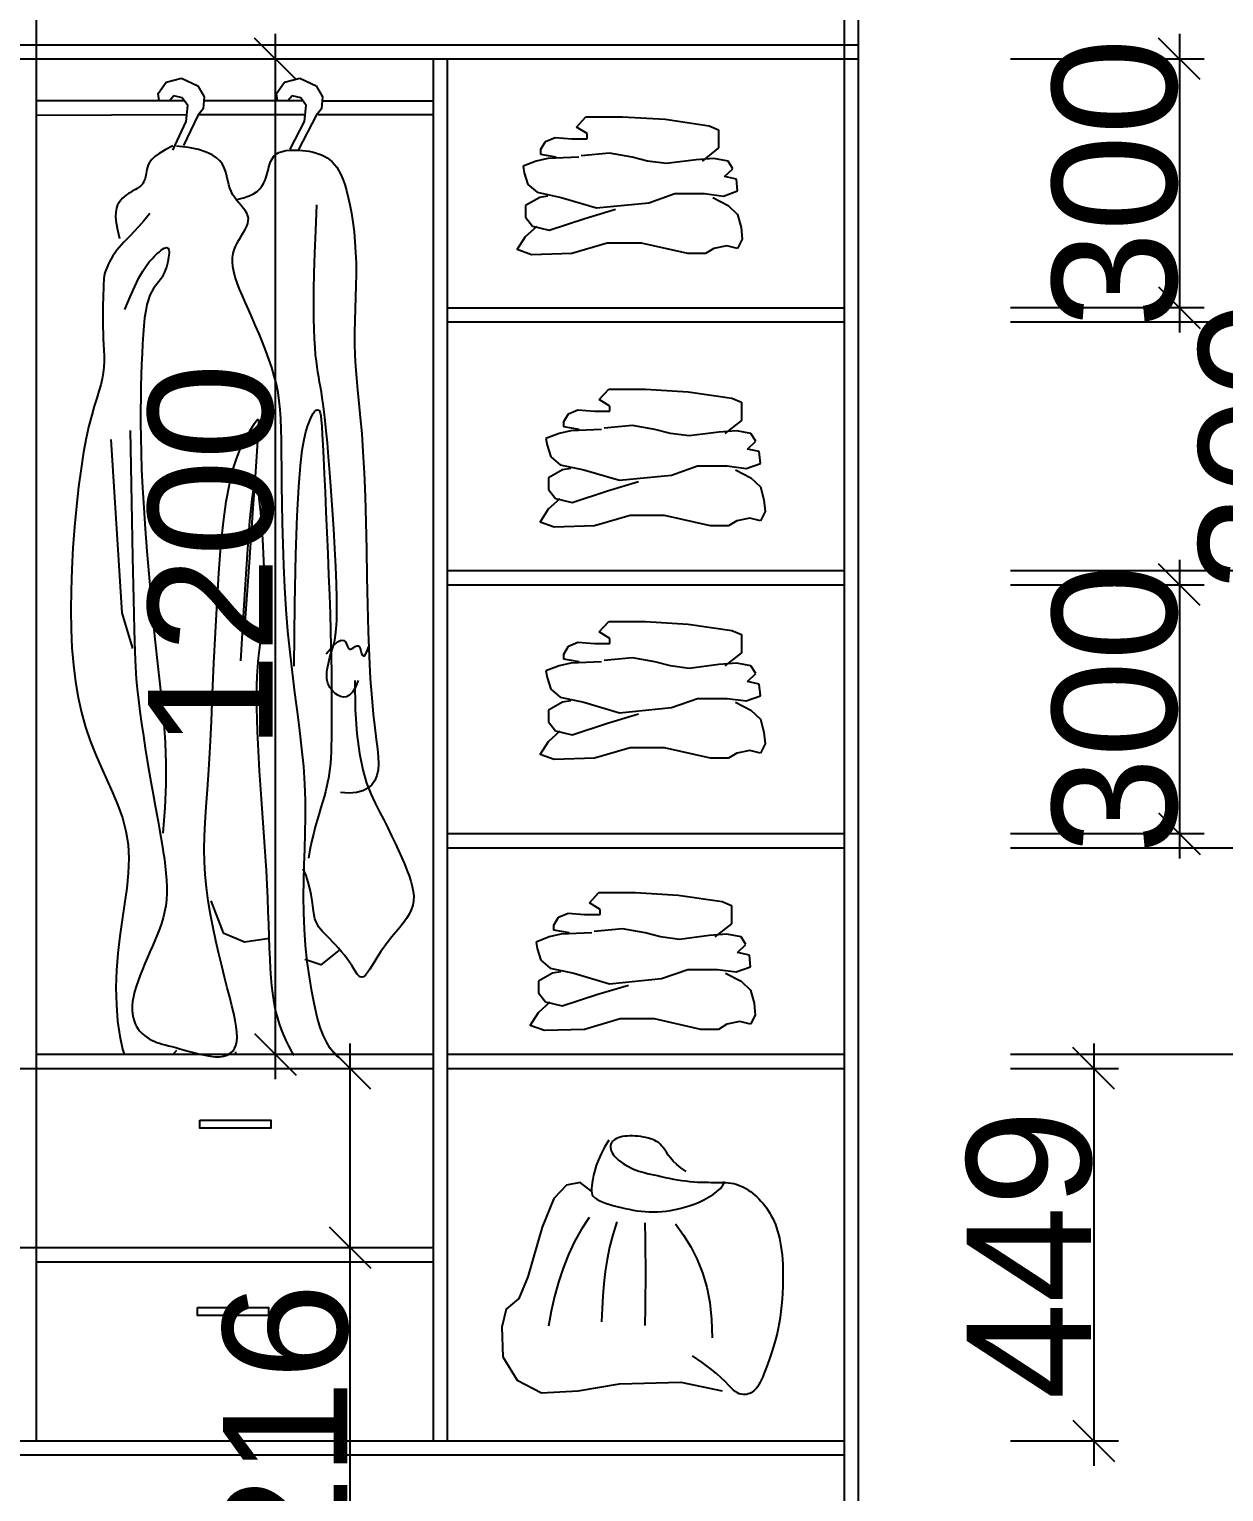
# Model space of a CAD drawing. Header units: millimetres. Extents: x -1666 to 220555, y -7114 to 28673.
# Drawn here: x 50393 to 51833, y -3177 to -1415 of the extents above; entities that cross this region are included whole.
import ezdxf

# ---------------------------------------------------------------- set-up
doc = ezdxf.new("R2010")
doc.units = ezdxf.units.MM
doc.header["$LTSCALE"] = 80
doc.styles.get("Standard").update_dxf_attribs({"font": 'arial.ttf'})
doc.dimstyles.new('ISO-25', dxfattribs={"dimtxt": 150, "dimasz": 50, "dimexe": 30, "dimexo": 200, "dimtad": 1, "dimtxsty": 'Standard', "dimblk": 'OBLIQUE', "dimcen": 2.5, "dimdle": 30, "dimclrd": 3, "dimclre": 3, "dimclrt": 3, "dimadec": 0, "dimazin": 0, "dimtfac": 1, "dimtmove": 0, "dimatfit": 3, "dimfxl": 1, "dimtfillclr": 3, "dimarcsym": 0})

# ---------------------------------------------------------------- blocks, each defined once
blk = doc.blocks.new('_Oblique')
at = {"color": 0, "linetype": 'ByBlock', "lineweight": -2}
blk.add_line((-0.5, -0.5), (0.5, 0.5), dxfattribs=at)
blk = doc.blocks.new('*D259')
at = {"color": 3, "lineweight": -2, "transparency": 16777216}
for p, q in [((50779.3, -2637.1), (50779.3, -2883.1)), ((50105.3, -2667.1), (50809.3, -2667.1)), ((50105.3, -2883.1), (50809.3, -2883.1)), ((50779.3, -2883.1), (50779.3, -3268.3))]:
    blk.add_line(p, q, dxfattribs=at)
at = {"layer": 'Defpoints', "color": 0, "transparency": 16777216}
for p in [(49905.3, -2667.1), (49905.3, -2883.1), (50779.3, -2883.1)]:
    blk.add_point(p, dxfattribs=at)
at = {"color": 3, "lineweight": -2, "transparency": 16777216, "xscale": 50, "yscale": 50, "zscale": 50}
for p, rotation in [((50779.3, -2667.1), 90), ((50779.3, -2883.1), 270)]:
    blk.add_blockref('_Oblique', p, dxfattribs=dict(at, rotation=rotation))
at = {"color": 3, "transparency": 16777216, "insert": (50702.1, -3100.7), "char_height": 150, "attachment_point": 5, "rotation": 90}
blk.add_mtext('216', dxfattribs=at)
blk = doc.blocks.new('*D262')
at = {"color": 3, "lineweight": -2, "transparency": 16777216}
for p, q in [((51779.3, -1420.1), (51779.3, -1780.1)), ((51575.6, -1450.1), (51809.3, -1450.1)), ((51575.6, -1750.1), (51809.3, -1750.1))]:
    blk.add_line(p, q, dxfattribs=at)
at = {"layer": 'Defpoints', "color": 0, "transparency": 16777216}
for p in [(51375.6, -1450.1), (51375.6, -1750.1), (51779.3, -1750.1)]:
    blk.add_point(p, dxfattribs=at)
at = {"color": 3, "lineweight": -2, "transparency": 16777216, "xscale": 50, "yscale": 50, "zscale": 50}
for p, rotation in [((51779.3, -1450.1), 90), ((51779.3, -1750.1), 270)]:
    blk.add_blockref('_Oblique', p, dxfattribs=dict(at, rotation=rotation))
at = {"color": 3, "transparency": 16777216, "insert": (51702, -1600.1), "char_height": 150, "attachment_point": 5, "rotation": 90}
blk.add_mtext('300', dxfattribs=at)
blk = doc.blocks.new('*D263')
at = {"color": 3, "lineweight": -2, "transparency": 16777216}
for p, q in [((51955.9, -1737.1), (51955.9, -2097.1)), ((51575.6, -1767.1), (51985.9, -1767.1)), ((51575.6, -2067.1), (51985.9, -2067.1))]:
    blk.add_line(p, q, dxfattribs=at)
at = {"layer": 'Defpoints', "color": 0, "transparency": 16777216}
for p in [(51375.6, -1767.1), (51375.6, -2067.1), (51955.9, -2067.1)]:
    blk.add_point(p, dxfattribs=at)
at = {"color": 3, "lineweight": -2, "transparency": 16777216, "xscale": 50, "yscale": 50, "zscale": 50}
for p, rotation in [((51955.9, -1767.1), 90), ((51955.9, -2067.1), 270)]:
    blk.add_blockref('_Oblique', p, dxfattribs=dict(at, rotation=rotation))
at = {"color": 3, "transparency": 16777216, "insert": (51878.6, -1917.1), "char_height": 150, "attachment_point": 5, "rotation": 90}
blk.add_mtext('300', dxfattribs=at)
blk = doc.blocks.new('*D264')
at = {"color": 3, "lineweight": -2, "transparency": 16777216}
for p, q in [((51779.3, -2054.1), (51779.3, -2414.1)), ((51575.6, -2084.1), (51809.3, -2084.1)), ((51575.6, -2384.1), (51809.3, -2384.1))]:
    blk.add_line(p, q, dxfattribs=at)
at = {"layer": 'Defpoints', "color": 0, "transparency": 16777216}
for p in [(51375.6, -2084.1), (51375.6, -2384.1), (51779.3, -2384.1)]:
    blk.add_point(p, dxfattribs=at)
at = {"color": 3, "lineweight": -2, "transparency": 16777216, "xscale": 50, "yscale": 50, "zscale": 50}
for p, rotation in [((51779.3, -2084.1), 90), ((51779.3, -2384.1), 270)]:
    blk.add_blockref('_Oblique', p, dxfattribs=dict(at, rotation=rotation))
at = {"color": 3, "transparency": 16777216, "insert": (51702, -2234.1), "char_height": 150, "attachment_point": 5, "rotation": 90}
blk.add_mtext('300', dxfattribs=at)
blk = doc.blocks.new('*D265')
at = {"color": 3, "lineweight": -2, "transparency": 16777216}
for p, q in [((52040.7, -2371.1), (52040.7, -2680.1)), ((51575.6, -2401.1), (52070.7, -2401.1)), ((51575.6, -2650.1), (52070.7, -2650.1))]:
    blk.add_line(p, q, dxfattribs=at)
at = {"layer": 'Defpoints', "color": 0, "transparency": 16777216}
for p in [(51375.6, -2401.1), (51375.6, -2650.1), (52040.7, -2650.1)]:
    blk.add_point(p, dxfattribs=at)
at = {"color": 3, "lineweight": -2, "transparency": 16777216, "xscale": 50, "yscale": 50, "zscale": 50}
for p, rotation in [((52040.7, -2401.1), 90), ((52040.7, -2650.1), 270)]:
    blk.add_blockref('_Oblique', p, dxfattribs=dict(at, rotation=rotation))
at = {"color": 3, "transparency": 16777216, "insert": (51963.5, -2525.6), "char_height": 150, "attachment_point": 5, "rotation": 90}
blk.add_mtext('249', dxfattribs=at)
blk = doc.blocks.new('*D266')
at = {"color": 3, "lineweight": -2, "transparency": 16777216}
for p, q in [((51676, -2637.1), (51676, -3146.1)), ((51575.6, -2667.1), (51706, -2667.1)), ((51575.6, -3116.1), (51706, -3116.1))]:
    blk.add_line(p, q, dxfattribs=at)
at = {"layer": 'Defpoints', "color": 0, "transparency": 16777216}
for p in [(51375.6, -2667.1), (51375.6, -3116.1), (51676, -3116.1)]:
    blk.add_point(p, dxfattribs=at)
at = {"color": 3, "lineweight": -2, "transparency": 16777216, "xscale": 50, "yscale": 50, "zscale": 50}
for p, rotation in [((51676, -2667.1), 90), ((51676, -3116.1), 270)]:
    blk.add_blockref('_Oblique', p, dxfattribs=dict(at, rotation=rotation))
at = {"color": 3, "transparency": 16777216, "insert": (51598.8, -2891.6), "char_height": 150, "attachment_point": 5, "rotation": 90}
blk.add_mtext('449', dxfattribs=at)
blk = doc.blocks.new('*D270')
at = {"color": 3, "lineweight": -2, "transparency": 16777216}
for p, q in [((49409.6, -3316.1), (49409.6, -3968.5)), ((49888.3, -3316.1), (49888.3, -3968.5)), ((49379.6, -3938.5), (49888.3, -3938.5)), ((49888.3, -3938.5), (50569.5, -3938.5))]:
    blk.add_line(p, q, dxfattribs=at)
at = {"layer": 'Defpoints', "color": 0, "transparency": 16777216}
for p in [(49409.6, -3116.1), (49888.3, -3116.1), (49888.3, -3938.5)]:
    blk.add_point(p, dxfattribs=at)
at = {"color": 3, "lineweight": -2, "transparency": 16777216, "xscale": 50, "yscale": 50, "zscale": 50, "rotation": 180}
blk.add_blockref('_Oblique', (49409.6, -3938.5), dxfattribs=at)
at = {"color": 3, "lineweight": -2, "transparency": 16777216, "xscale": 50, "yscale": 50, "zscale": 50}
blk.add_blockref('_Oblique', (49888.3, -3938.5), dxfattribs=at)
at = {"color": 3, "transparency": 16777216, "insert": (50253.9, -3847.7), "char_height": 150, "attachment_point": 5}
blk.add_mtext('478,75', dxfattribs=at)
blk = doc.blocks.new('*D271')
at = {"color": 3, "lineweight": -2, "transparency": 16777216}
for p, q in [((49905.3, -3316.1), (49905.3, -3674.2)), ((50384.1, -3316.1), (50384.1, -3674.2)), ((49875.3, -3644.2), (50384.1, -3644.2)), ((50384.1, -3644.2), (51065.2, -3644.2))]:
    blk.add_line(p, q, dxfattribs=at)
at = {"layer": 'Defpoints', "color": 0, "transparency": 16777216}
for p in [(49905.3, -3116.1), (50384.1, -3116.1), (50384.1, -3644.2)]:
    blk.add_point(p, dxfattribs=at)
at = {"color": 3, "lineweight": -2, "transparency": 16777216, "xscale": 50, "yscale": 50, "zscale": 50, "rotation": 180}
blk.add_blockref('_Oblique', (49905.3, -3644.2), dxfattribs=at)
at = {"color": 3, "lineweight": -2, "transparency": 16777216, "xscale": 50, "yscale": 50, "zscale": 50}
blk.add_blockref('_Oblique', (50384.1, -3644.2), dxfattribs=at)
at = {"color": 3, "transparency": 16777216, "insert": (50749.6, -3553.5), "char_height": 150, "attachment_point": 5}
blk.add_mtext('478,75', dxfattribs=at)
blk = doc.blocks.new('*D275')
at = {"color": 3, "lineweight": -2, "transparency": 16777216}
for p, q in [((50689.3, -2680.1), (50689.3, -1420.1)), ((50681.9, -1450.1), (50719.3, -1450.1)), ((50648.2, -2650.1), (50719.3, -2650.1))]:
    blk.add_line(p, q, dxfattribs=at)
at = {"layer": 'Defpoints', "color": 0, "transparency": 16777216}
for p in [(50481.9, -1450.1), (50689.3, -1450.1), (50448.2, -2650.1)]:
    blk.add_point(p, dxfattribs=at)
at = {"color": 3, "lineweight": -2, "transparency": 16777216, "xscale": 50, "yscale": 50, "zscale": 50}
for p, rotation in [((50689.3, -1450.1), 90), ((50689.3, -2650.1), 270)]:
    blk.add_blockref('_Oblique', p, dxfattribs=dict(at, rotation=rotation))
at = {"color": 3, "transparency": 16777216, "insert": (50612, -2050.1), "char_height": 150, "attachment_point": 5, "rotation": 90}
blk.add_mtext('1200', dxfattribs=at)

msp = doc.modelspace()

# ---------------------------------------------------------------- linework, layer by layer
at = {"color": 41, "true_color": 0xf4ee51}
for p, q in [((50401.076, -440.143), (50401.076, -3116.143)), ((51375.576, -3233.143), (51375.576, -440.143)), ((51392.576, -3233.143), (51392.576, -423.143)), ((49392.576, -1433.143), (51392.576, -1433.143)), ((49392.576, -1450.143), (51392.576, -1450.143)), ((50879.826, -3116.143), (50879.826, -1450.143)), ((50896.826, -3116.143), (50896.826, -1450.143)), ((50896.826, -1750.143), (51375.576, -1750.143)), ((50896.826, -1767.143), (51375.576, -1767.143)), ((50896.826, -2067.143), (51375.576, -2067.143)), ((50896.826, -2084.143), (51375.576, -2084.143)), ((50896.826, -2384.143), (51375.576, -2384.143)), ((50896.826, -2401.143), (51375.576, -2401.143)), ((50401.076, -2650.143), (50879.826, -2650.143)), ((50896.826, -2650.143), (51375.576, -2650.143)), ((50401.076, -2667.143), (50879.826, -2667.143)), ((50896.826, -2667.143), (51375.576, -2667.143)), ((50401.076, -2883.143), (50879.826, -2883.143)), ((50401.076, -2900.143), (50879.826, -2900.143)), ((49409.576, -3116.143), (51375.576, -3116.143)), ((49409.576, -3133.143), (51375.576, -3133.143))]:
    msp.add_line(p, q, dxfattribs=at)
at = {"color": 8}
for p, q in [((50548.185, -1491.859), (50557.531, -1478.494)), ((50557.531, -1478.494), (50576.223, -1473.354)), ((50576.223, -1473.354), (50595.85, -1482.607)), ((50690.891, -1491.859), (50700.237, -1478.494)), ((50700.237, -1478.494), (50718.929, -1473.354)), ((50718.929, -1473.354), (50738.556, -1482.607)), ((50549.339, -1500.323), (50548.185, -1491.859)), ((50566.877, -1494.944), (50561.987, -1500.323)), ((50577.158, -1497), (50566.877, -1494.944)), ((50583.7, -1506.252), (50577.158, -1497)), ((50595.85, -1482.607), (50603.327, -1495.972)), ((50603.327, -1495.972), (50602.392, -1510.365)), ((50692.045, -1500.323), (50690.891, -1491.859)), ((50709.583, -1494.944), (50704.693, -1500.323)), ((50719.864, -1497), (50709.583, -1494.944)), ((50726.406, -1506.252), (50719.864, -1497)), ((50738.556, -1482.607), (50746.033, -1495.972)), ((50746.033, -1495.972), (50745.098, -1510.365)), ((50401.076, -1500.323), (50579.508, -1500.323)), ((50581.831, -1525.786), (50583.7, -1506.252)), ((50602.392, -1510.365), (50595.85, -1518.589)), ((50603.044, -1500.323), (50722.213, -1500.323)), ((50603.044, -1500.323), (50664.424, -1500.323)), ((50724.537, -1525.786), (50726.406, -1506.252)), ((50745.098, -1510.365), (50738.556, -1518.589)), ((50746.898, -1500.615), (50879.826, -1500.615)), ((50401.076, -1518.176), (50582.661, -1517.111)), ((50565.613, -1560.235), (50581.831, -1525.786)), ((50595.85, -1518.589), (50578.489, -1554.796)), ((50597.026, -1517.111), (50725.367, -1517.111)), ((50597.026, -1517.111), (50667.577, -1517.111)), ((50707.136, -1559.052), (50724.537, -1525.786)), ((50738.556, -1518.589), (50717.065, -1559.271)), ((50740.88, -1517.403), (50879.826, -1517.403)), ((51052.328, -1532.492), (51063.757, -1519.921)), ((51065.186, -1540.349), (51052.328, -1532.492)), ((51063.757, -1519.921), (51108.043, -1519.921)), ((51108.043, -1519.921), (51159.471, -1523.063)), ((51159.471, -1523.063), (51212.328, -1530.921)), ((51212.328, -1530.921), (51223.757, -1535.635)), ((51009.471, -1559.206), (51015.186, -1549.778)), ((51015.186, -1549.778), (51026.614, -1545.063)), ((51026.614, -1545.063), (51046.614, -1546.635)), ((51046.614, -1546.635), (51065.186, -1546.635)), ((51065.186, -1546.635), (51065.186, -1540.349)), ((51223.757, -1535.635), (51223.757, -1557.635)), ((51009.471, -1565.492), (51009.471, -1559.206)), ((51028.043, -1568.635), (51009.471, -1565.492)), ((51055.186, -1568.635), (51018.043, -1570.206)), ((51092.328, -1563.921), (51058.043, -1567.063)), ((51119.471, -1568.635), (51092.328, -1563.921)), ((51138.043, -1573.349), (51119.471, -1568.635)), ((51223.757, -1557.635), (51203.757, -1573.349)), ((51003.757, -1573.349), (50988.043, -1579.635)), ((50988.043, -1579.635), (50989.471, -1587.492)), ((51018.043, -1570.206), (51003.757, -1573.349)), ((51160.9, -1576.492), (51138.043, -1573.349)), ((51196.614, -1571.778), (51160.9, -1576.492)), ((51218.042, -1570.206), (51196.614, -1571.778)), ((51235.185, -1573.349), (51218.042, -1570.206)), ((51230.899, -1592.206), (51240.899, -1582.778)), ((51240.899, -1582.778), (51235.185, -1573.349)), ((50989.471, -1587.492), (50993.757, -1601.635)), ((50993.757, -1601.635), (51005.186, -1611.063)), ((51245.185, -1595.349), (51230.899, -1592.206)), ((51246.614, -1609.492), (51245.185, -1595.349)), ((51008.043, -1617.349), (50990.9, -1626.778)), ((51005.186, -1611.063), (51033.757, -1617.349)), ((51018.043, -1615.778), (51008.043, -1617.349)), ((51033.757, -1617.349), (51076.614, -1629.921)), ((51139.471, -1623.635), (51170.9, -1612.635)), ((51170.9, -1612.635), (51206.614, -1612.635)), ((51206.614, -1612.635), (51229.471, -1615.778)), ((51216.614, -1617.349), (51235.185, -1626.778)), ((51229.471, -1615.778), (51246.614, -1609.492)), ((50990.9, -1626.778), (50990.9, -1640.921)), ((51062.328, -1642.492), (51099.471, -1631.492)), ((51076.614, -1629.921), (51139.471, -1623.635)), ((51235.185, -1626.778), (51246.614, -1637.778)), ((51246.614, -1637.778), (51250.899, -1653.492)), ((50990.9, -1640.921), (50999.471, -1651.921)), ((50990.9, -1664.492), (51005.186, -1651.921)), ((50999.471, -1651.921), (51019.471, -1656.635)), ((51019.471, -1656.635), (51062.328, -1642.492)), ((51250.899, -1653.492), (51252.328, -1667.635)), ((50980.9, -1680.206), (50990.9, -1664.492)), ((51089.471, -1672.349), (51046.614, -1684.921)), ((51130.9, -1672.349), (51089.471, -1672.349)), ((51186.614, -1684.921), (51130.9, -1672.349)), ((51252.328, -1667.635), (51246.614, -1678.635)), ((50998.043, -1686.492), (50980.9, -1680.206)), ((51046.614, -1684.921), (50998.043, -1686.492)), ((51208.042, -1684.921), (51186.614, -1684.921)), ((51218.042, -1678.635), (51208.042, -1684.921)), ((51233.757, -1675.492), (51218.042, -1678.635)), ((51246.614, -1678.635), (51233.757, -1675.492)), ((51079.899, -1860.819), (51091.327, -1848.248)), ((51091.327, -1848.248), (51135.613, -1848.248)), ((51135.613, -1848.248), (51187.041, -1851.391)), ((51092.756, -1868.676), (51079.899, -1860.819)), ((51092.756, -1874.962), (51092.756, -1868.676)), ((51187.041, -1851.391), (51239.898, -1859.248)), ((51239.898, -1859.248), (51251.327, -1863.962)), ((51251.327, -1863.962), (51251.327, -1885.962)), ((51037.042, -1887.533), (51042.756, -1878.105)), ((51042.756, -1878.105), (51054.184, -1873.391)), ((51054.184, -1873.391), (51074.184, -1874.962)), ((51074.184, -1874.962), (51092.756, -1874.962)), ((51251.327, -1885.962), (51231.327, -1901.676)), ((51031.327, -1901.676), (51015.613, -1907.962)), ((51045.613, -1898.533), (51031.327, -1901.676)), ((51037.042, -1893.819), (51037.042, -1887.533)), ((51055.613, -1896.962), (51037.042, -1893.819)), ((51082.756, -1896.962), (51045.613, -1898.533)), ((51119.899, -1892.248), (51085.613, -1895.391)), ((51147.041, -1896.962), (51119.899, -1892.248)), ((51165.613, -1901.676), (51147.041, -1896.962)), ((51188.47, -1904.819), (51165.613, -1901.676)), ((51224.184, -1900.105), (51188.47, -1904.819)), ((51245.613, -1898.533), (51224.184, -1900.105)), ((51262.755, -1901.676), (51245.613, -1898.533)), ((51268.47, -1911.105), (51262.755, -1901.676)), ((51015.613, -1907.962), (51017.042, -1915.819)), ((51017.042, -1915.819), (51021.327, -1929.962)), ((51258.47, -1920.533), (51268.47, -1911.105)), ((51272.755, -1923.676), (51258.47, -1920.533)), ((51021.327, -1929.962), (51032.756, -1939.391)), ((51257.041, -1944.105), (51274.184, -1937.819)), ((51274.184, -1937.819), (51272.755, -1923.676)), ((51035.613, -1945.676), (51018.47, -1955.105)), ((51018.47, -1955.105), (51018.47, -1969.248)), ((51032.756, -1939.391), (51061.327, -1945.676)), ((51045.613, -1944.105), (51035.613, -1945.676)), ((51061.327, -1945.676), (51104.184, -1958.248)), ((51104.184, -1958.248), (51167.041, -1951.962)), ((51167.041, -1951.962), (51198.47, -1940.962)), ((51198.47, -1940.962), (51234.184, -1940.962)), ((51234.184, -1940.962), (51257.041, -1944.105)), ((51244.184, -1945.676), (51262.755, -1955.105)), ((51262.755, -1955.105), (51274.184, -1966.105)), ((51018.47, -1969.248), (51027.042, -1980.248)), ((51047.042, -1984.962), (51089.899, -1970.819)), ((51089.899, -1970.819), (51127.041, -1959.819)), ((51274.184, -1966.105), (51278.47, -1981.819)), ((51018.47, -1992.819), (51032.756, -1980.248)), ((51027.042, -1980.248), (51047.042, -1984.962)), ((51278.47, -1981.819), (51279.898, -1995.962)), ((51008.47, -2008.533), (51018.47, -1992.819)), ((51025.613, -2014.819), (51008.47, -2008.533)), ((51117.041, -2000.676), (51074.184, -2013.248)), ((51158.47, -2000.676), (51117.041, -2000.676)), ((51214.184, -2013.248), (51158.47, -2000.676)), ((51245.613, -2006.962), (51235.613, -2013.248)), ((51261.327, -2003.819), (51245.613, -2006.962)), ((51274.184, -2006.962), (51261.327, -2003.819)), ((51279.898, -1995.962), (51274.184, -2006.962)), ((51074.184, -2013.248), (51025.613, -2014.819)), ((51235.613, -2013.248), (51214.184, -2013.248)), ((51079.899, -2140.93), (51091.327, -2128.359)), ((51091.327, -2128.359), (51135.613, -2128.359)), ((51135.613, -2128.359), (51187.041, -2131.502)), ((51187.041, -2131.502), (51239.898, -2139.359)), ((51092.756, -2148.787), (51079.899, -2140.93)), ((51092.756, -2155.073), (51092.756, -2148.787)), ((51239.898, -2139.359), (51251.327, -2144.073)), ((51251.327, -2144.073), (51251.327, -2166.073)), ((51037.042, -2167.645), (51042.756, -2158.216)), ((51037.042, -2173.93), (51037.042, -2167.645)), ((51042.756, -2158.216), (51054.184, -2153.502)), ((51054.184, -2153.502), (51074.184, -2155.073)), ((51074.184, -2155.073), (51092.756, -2155.073)), ((51251.327, -2166.073), (51231.327, -2181.787)), ((51031.327, -2181.787), (51015.613, -2188.073)), ((51045.613, -2178.645), (51031.327, -2181.787)), ((51055.613, -2177.073), (51037.042, -2173.93)), ((51082.756, -2177.073), (51045.613, -2178.645)), ((51119.899, -2172.359), (51085.613, -2175.502)), ((51147.041, -2177.073), (51119.899, -2172.359)), ((51165.613, -2181.787), (51147.041, -2177.073)), ((51188.47, -2184.93), (51165.613, -2181.787)), ((51224.184, -2180.216), (51188.47, -2184.93)), ((51245.613, -2178.645), (51224.184, -2180.216)), ((51262.755, -2181.787), (51245.613, -2178.645)), ((51268.47, -2191.216), (51262.755, -2181.787)), ((51015.613, -2188.073), (51017.042, -2195.93)), ((51017.042, -2195.93), (51021.327, -2210.073)), ((51258.47, -2200.645), (51268.47, -2191.216)), ((51272.755, -2203.787), (51258.47, -2200.645)), ((51021.327, -2210.073), (51032.756, -2219.502)), ((51032.756, -2219.502), (51061.327, -2225.787)), ((51167.041, -2232.073), (51198.47, -2221.073)), ((51198.47, -2221.073), (51234.184, -2221.073)), ((51234.184, -2221.073), (51257.041, -2224.216)), ((51257.041, -2224.216), (51274.184, -2217.93)), ((51274.184, -2217.93), (51272.755, -2203.787)), ((51035.613, -2225.787), (51018.47, -2235.216)), ((51018.47, -2235.216), (51018.47, -2249.359)), ((51045.613, -2224.216), (51035.613, -2225.787)), ((51061.327, -2225.787), (51104.184, -2238.359)), ((51104.184, -2238.359), (51167.041, -2232.073)), ((51244.184, -2225.787), (51262.755, -2235.216)), ((51262.755, -2235.216), (51274.184, -2246.216)), ((51018.47, -2249.359), (51027.042, -2260.359)), ((51047.042, -2265.073), (51089.899, -2250.93)), ((51089.899, -2250.93), (51127.041, -2239.93)), ((51274.184, -2246.216), (51278.47, -2261.93)), ((51008.47, -2288.645), (51018.47, -2272.93)), ((51018.47, -2272.93), (51032.756, -2260.359)), ((51027.042, -2260.359), (51047.042, -2265.073)), ((51278.47, -2261.93), (51279.898, -2276.073)), ((51025.613, -2294.93), (51008.47, -2288.645)), ((51117.041, -2280.787), (51074.184, -2293.359)), ((51158.47, -2280.787), (51117.041, -2280.787)), ((51214.184, -2293.359), (51158.47, -2280.787)), ((51245.613, -2287.073), (51235.613, -2293.359)), ((51261.327, -2283.93), (51245.613, -2287.073)), ((51274.184, -2287.073), (51261.327, -2283.93)), ((51279.898, -2276.073), (51274.184, -2287.073)), ((51074.184, -2293.359), (51025.613, -2294.93)), ((51235.613, -2293.359), (51214.184, -2293.359)), ((51067.965, -2467.637), (51079.394, -2455.066)), ((51080.822, -2475.494), (51067.965, -2467.637)), ((51079.394, -2455.066), (51123.68, -2455.066)), ((51123.68, -2455.066), (51175.108, -2458.209)), ((51175.108, -2458.209), (51227.965, -2466.066)), ((51227.965, -2466.066), (51239.394, -2470.78)), ((51025.108, -2494.352), (51030.823, -2484.923)), ((51030.823, -2484.923), (51042.251, -2480.209)), ((51042.251, -2480.209), (51062.251, -2481.78)), ((51062.251, -2481.78), (51080.822, -2481.78)), ((51080.822, -2481.78), (51080.822, -2475.494)), ((51239.394, -2470.78), (51239.394, -2492.78)), ((51025.108, -2500.637), (51025.108, -2494.352)), ((51043.68, -2503.78), (51025.108, -2500.637)), ((51107.965, -2499.066), (51073.68, -2502.209)), ((51135.108, -2503.78), (51107.965, -2499.066)), ((51239.394, -2492.78), (51219.394, -2508.494)), ((51019.394, -2508.494), (51003.68, -2514.78)), ((51003.68, -2514.78), (51005.108, -2522.637)), ((51033.68, -2505.352), (51019.394, -2508.494)), ((51070.822, -2503.78), (51033.68, -2505.352)), ((51153.679, -2508.494), (51135.108, -2503.78)), ((51176.537, -2511.637), (51153.679, -2508.494)), ((51212.251, -2506.923), (51176.537, -2511.637)), ((51233.679, -2505.352), (51212.251, -2506.923)), ((51250.822, -2508.494), (51233.679, -2505.352)), ((51246.536, -2527.352), (51256.536, -2517.923)), ((51256.536, -2517.923), (51250.822, -2508.494)), ((51005.108, -2522.637), (51009.394, -2536.78)), ((51009.394, -2536.78), (51020.823, -2546.209)), ((51260.822, -2530.494), (51246.536, -2527.352)), ((51262.251, -2544.637), (51260.822, -2530.494)), ((51023.68, -2552.494), (51006.537, -2561.923)), ((51020.823, -2546.209), (51049.394, -2552.494)), ((51033.68, -2550.923), (51023.68, -2552.494)), ((51049.394, -2552.494), (51092.251, -2565.066)), ((51155.108, -2558.78), (51186.537, -2547.78)), ((51186.537, -2547.78), (51222.251, -2547.78)), ((51222.251, -2547.78), (51245.108, -2550.923)), ((51232.251, -2552.494), (51250.822, -2561.923)), ((51245.108, -2550.923), (51262.251, -2544.637)), ((51006.537, -2561.923), (51006.537, -2576.066)), ((51077.965, -2577.637), (51115.108, -2566.637)), ((51092.251, -2565.066), (51155.108, -2558.78)), ((51250.822, -2561.923), (51262.251, -2572.923)), ((51262.251, -2572.923), (51266.536, -2588.637)), ((51006.537, -2576.066), (51015.108, -2587.066)), ((51006.537, -2599.637), (51020.823, -2587.066)), ((51015.108, -2587.066), (51035.108, -2591.78)), ((51035.108, -2591.78), (51077.965, -2577.637)), ((51266.536, -2588.637), (51267.965, -2602.78)), ((50996.537, -2615.351), (51006.537, -2599.637)), ((51105.108, -2607.494), (51062.251, -2620.066)), ((51146.537, -2607.494), (51105.108, -2607.494)), ((51202.251, -2620.066), (51146.537, -2607.494)), ((51267.965, -2602.78), (51262.251, -2613.78)), ((51013.68, -2621.637), (50996.537, -2615.351)), ((51062.251, -2620.066), (51013.68, -2621.637)), ((51223.679, -2620.066), (51202.251, -2620.066)), ((51233.679, -2613.78), (51223.679, -2620.066)), ((51249.394, -2610.637), (51233.679, -2613.78)), ((51262.251, -2613.78), (51249.394, -2610.637))]:
    msp.add_line(p, q, dxfattribs=at)
for points in [[(50565.662, -1555.131), (50556.441, -1559.826), (50549.321, -1564.132), (50544.011, -1568.079), (50540.22, -1571.7), (50537.659, -1575.027), (50536.035, -1578.091), (50535.06, -1580.924), (50534.443, -1583.558), (50533.937, -1586.02), (50533.477, -1588.319), (50533.042, -1590.459), (50532.612, -1592.443), (50532.165, -1594.277), (50531.68, -1595.965), (50531.136, -1597.51), (50530.514, -1598.917), (50529.791, -1600.194), (50528.956, -1601.362), (50527.996, -1602.446), (50526.897, -1603.472), (50525.647, -1604.464), (50524.235, -1605.447), (50522.646, -1606.448), (50520.869, -1607.49), (50518.901, -1608.6), (50516.773, -1609.803), (50514.528, -1611.128), (50512.208, -1612.602), (50509.854, -1614.252), (50507.508, -1616.104), (50505.213, -1618.187), (50503.01, -1620.527), (50500.956, -1623.182), (50499.17, -1626.323), (50497.786, -1630.156), (50496.938, -1634.882), (50496.759, -1640.705), (50497.384, -1647.827), (50498.947, -1656.453), (50501.581, -1666.784)], [(50766.046, -2654.062), (50762.575, -2651.183), (50758.902, -2647.432), (50755.096, -2642.51), (50751.223, -2636.114), (50747.35, -2627.943), (50743.543, -2617.696), (50739.871, -2605.178), (50736.4, -2590.622), (50733.196, -2574.366), (50730.327, -2556.75), (50727.86, -2538.113), (50725.862, -2518.793), (50724.4, -2499.13), (50723.541, -2479.463), (50723.309, -2460.056), (50723.563, -2440.87), (50724.118, -2421.793), (50724.791, -2402.712), (50725.396, -2383.514), (50725.751, -2364.085), (50725.67, -2344.314), (50724.969, -2324.086), (50723.523, -2303.303), (50721.435, -2281.929), (50718.868, -2259.938), (50715.985, -2237.309), (50712.946, -2214.018), (50709.915, -2190.042), (50707.055, -2165.358), (50704.526, -2139.942), (50702.455, -2113.843), (50700.822, -2087.391), (50699.571, -2060.988), (50698.644, -2035.038), (50697.984, -2009.942), (50697.536, -1986.101), (50697.243, -1963.919), (50697.048, -1943.797), (50696.89, -1926.014), (50696.698, -1910.362), (50696.394, -1896.506), (50695.903, -1884.113), (50695.148, -1872.851), (50694.052, -1862.387), (50692.54, -1852.388), (50690.535, -1842.521), (50687.987, -1832.52), (50684.953, -1822.385), (50681.518, -1812.182), (50677.765, -1801.98), (50673.777, -1791.845), (50669.639, -1781.843), (50665.434, -1772.043), (50661.245, -1762.511), (50657.156, -1753.306), (50653.247, -1744.461), (50649.598, -1736.002), (50646.288, -1727.952), (50643.396, -1720.338), (50641.002, -1713.185), (50639.186, -1706.517), (50638.028, -1700.359), (50637.577, -1694.724), (50637.771, -1689.566), (50638.517, -1684.826), (50639.724, -1680.446), (50641.3, -1676.368), (50643.151, -1672.532), (50645.187, -1668.881), (50647.315, -1665.355), (50649.442, -1661.905), (50651.472, -1658.518), (50653.311, -1655.19), (50654.86, -1651.915), (50656.025, -1648.692), (50656.708, -1645.514), (50656.813, -1642.378), (50656.244, -1639.28), (50654.948, -1636.212), (50653.041, -1633.152), (50650.681, -1630.075), (50648.029, -1626.957), (50645.243, -1623.771), (50642.481, -1620.494), (50639.904, -1617.099), (50637.67, -1613.562), (50635.893, -1609.866), (50634.498, -1606.028), (50633.366, -1602.072), (50632.38, -1598.024), (50631.418, -1593.91), (50630.362, -1589.753), (50629.093, -1585.58), (50627.491, -1581.415), (50625.401, -1577.291), (50622.526, -1573.272), (50618.534, -1569.429), (50613.091, -1565.833), (50605.866, -1562.554), (50596.524, -1559.666), (50584.733, -1557.237), (50570.162, -1555.34)], [(50643.028, -1619.634), (50651.093, -1617.789), (50657.718, -1615.518), (50663.07, -1612.9), (50667.317, -1610.013), (50670.627, -1606.932), (50673.166, -1603.737), (50675.103, -1600.503), (50676.604, -1597.31), (50677.818, -1594.221), (50678.814, -1591.246), (50679.643, -1588.385), (50680.355, -1585.634), (50680.999, -1582.993), (50681.627, -1580.458), (50682.288, -1578.028), (50683.034, -1575.7), (50683.909, -1573.476), (50684.948, -1571.369), (50686.179, -1569.396), (50687.632, -1567.574), (50689.337, -1565.919), (50691.321, -1564.449), (50693.616, -1563.179), (50696.25, -1562.127), (50699.238, -1561.304), (50702.539, -1560.704), (50706.101, -1560.312), (50709.867, -1560.118), (50713.785, -1560.107), (50717.798, -1560.268), (50721.854, -1560.589), (50725.896, -1561.055), (50729.879, -1561.662), (50733.782, -1562.428), (50737.594, -1563.378), (50741.3, -1564.538), (50744.89, -1565.932), (50748.349, -1567.585), (50751.666, -1569.523), (50754.829, -1571.771), (50757.828, -1574.363), (50760.672, -1577.374), (50763.374, -1580.888), (50765.946, -1584.987), (50768.401, -1589.756), (50770.752, -1595.279), (50773.01, -1601.638), (50775.189, -1608.919), (50777.291, -1617.177), (50779.285, -1626.36), (50781.128, -1636.388), (50782.779, -1647.183), (50784.195, -1658.664), (50785.335, -1670.752), (50786.157, -1683.367), (50786.619, -1696.43), (50786.704, -1709.862), (50786.496, -1723.582), (50786.104, -1737.512), (50785.636, -1751.572), (50785.202, -1765.681), (50784.911, -1779.762), (50784.87, -1793.733), (50785.19, -1807.517), (50785.944, -1821.125), (50787.072, -1834.945), (50788.478, -1849.456), (50790.067, -1865.137), (50791.744, -1882.468), (50793.413, -1901.929), (50794.979, -1923.998), (50796.346, -1949.154), (50797.45, -1977.641), (50798.342, -2008.749), (50799.104, -2041.532), (50799.818, -2075.043), (50800.565, -2108.337), (50801.427, -2140.467), (50802.487, -2170.486), (50803.825, -2197.45), (50805.482, -2220.64), (50807.333, -2240.261), (50809.212, -2256.746), (50810.952, -2270.528), (50812.387, -2282.041), (50813.35, -2291.718), (50813.675, -2299.992), (50813.195, -2307.298), (50811.759, -2313.973), (50809.272, -2319.978), (50805.655, -2325.179), (50800.828, -2329.443), (50794.711, -2332.636), (50787.227, -2334.623), (50778.293, -2335.27), (50767.832, -2334.444)], [(50538.015, -1636.78), (50530.558, -1645.561), (50524.173, -1652.786), (50518.726, -1658.705), (50514.083, -1663.569), (50510.109, -1667.629), (50506.671, -1671.137), (50503.635, -1674.343), (50500.867, -1677.499), (50498.258, -1680.804), (50495.799, -1684.247), (50493.508, -1687.765), (50491.401, -1691.296), (50489.495, -1694.776), (50487.807, -1698.144), (50486.353, -1701.335), (50485.15, -1704.289), (50484.207, -1706.973), (50483.493, -1709.49), (50482.972, -1711.974), (50482.605, -1714.558), (50482.356, -1717.376), (50482.187, -1720.563), (50482.059, -1724.252), (50481.936, -1728.577), (50481.789, -1733.631), (50481.629, -1739.338), (50481.477, -1745.58), (50481.355, -1752.241), (50481.283, -1759.204), (50481.283, -1766.35), (50481.374, -1773.564), (50481.579, -1780.727), (50481.899, -1787.75), (50482.265, -1794.647), (50482.589, -1801.46), (50482.784, -1808.231), (50482.761, -1815.002), (50482.432, -1821.815), (50481.71, -1828.712), (50480.507, -1835.735), (50478.764, -1842.969), (50476.54, -1850.684), (50473.925, -1859.189), (50471.007, -1868.798), (50467.876, -1879.823), (50464.619, -1892.575), (50461.327, -1907.366), (50458.088, -1924.508), (50454.986, -1944.18), (50452.091, -1966.02), (50449.468, -1989.536), (50447.182, -2014.232), (50445.298, -2039.614), (50443.88, -2065.189), (50442.995, -2090.462), (50442.706, -2114.939), (50443.072, -2138.222), (50444.122, -2160.3), (50445.877, -2181.261), (50448.36, -2201.188), (50451.593, -2220.169), (50455.597, -2238.29), (50460.394, -2255.636), (50466.007, -2272.293), (50472.396, -2288.36), (50479.279, -2303.982), (50486.312, -2319.321), (50493.153, -2334.533), (50499.458, -2349.78), (50504.885, -2365.218), (50509.089, -2381.009), (50511.727, -2397.31), (50512.579, -2414.248), (50511.908, -2431.823), (50510.104, -2450.001), (50507.552, -2468.748), (50504.641, -2488.03), (50501.756, -2507.815), (50499.286, -2528.069), (50497.618, -2548.758), (50497.06, -2569.742), (50497.604, -2590.449), (50499.166, -2610.202), (50501.659, -2628.322), (50504.997, -2644.132), (50506.919, -2650.143)], [(50789.264, -2199.426), (50785.913, -2207.72), (50782.351, -2213.535), (50778.668, -2217.207), (50774.954, -2219.072), (50771.298, -2219.462), (50767.79, -2218.714), (50764.522, -2217.163), (50761.581, -2215.142), (50759.042, -2212.932), (50756.902, -2210.583), (50755.143, -2208.091), (50753.746, -2205.454), (50752.692, -2202.665), (50751.962, -2199.722), (50751.539, -2196.62), (50751.401, -2193.354), (50751.531, -2189.926), (50751.898, -2186.361), (50752.475, -2182.686), (50753.232, -2178.932), (50754.14, -2175.128), (50755.169, -2171.303), (50756.29, -2167.486), (50757.474, -2163.707), (50758.687, -2159.921), (50759.878, -2155.79), (50760.992, -2150.901), (50761.973, -2144.841), (50762.766, -2137.199), (50763.315, -2127.562), (50763.566, -2115.516), (50763.462, -2100.651), (50762.969, -2082.747), (50762.131, -2062.359), (50761.012, -2040.239), (50759.678, -2017.134), (50758.194, -1993.795), (50756.623, -1970.971), (50755.032, -1949.411), (50753.484, -1929.866), (50752.031, -1912.909), (50750.673, -1898.407), (50749.396, -1886.054), (50748.187, -1875.54), (50747.031, -1866.56), (50745.917, -1858.804), (50744.83, -1851.965), (50743.756, -1845.736), (50742.687, -1839.821), (50741.635, -1833.982), (50740.616, -1827.992), (50739.648, -1821.626), (50738.747, -1814.656), (50737.929, -1806.858), (50737.212, -1798.005), (50736.612, -1787.871), (50736.149, -1776.216), (50735.853, -1762.739), (50735.758, -1747.128), (50735.898, -1729.069), (50736.305, -1708.246), (50737.014, -1684.347), (50738.058, -1657.058), (50739.47, -1626.064)], [(50508.011, -1752.509), (50514.146, -1737.132), (50519.72, -1724.528), (50524.775, -1714.356), (50529.353, -1706.275), (50533.495, -1699.944), (50537.244, -1695.021), (50540.642, -1691.166), (50543.73, -1688.036), (50546.543, -1685.35), (50549.093, -1683.055), (50551.383, -1681.158), (50553.418, -1679.665), (50555.202, -1678.582), (50556.739, -1677.915), (50558.033, -1677.671), (50559.089, -1677.856), (50559.911, -1678.47), (50560.512, -1679.486), (50560.903, -1680.87), (50561.098, -1682.589), (50561.108, -1684.61), (50560.947, -1686.898), (50560.627, -1689.42), (50560.16, -1692.144), (50559.556, -1695.033), (50558.81, -1698.043), (50557.912, -1701.129), (50556.856, -1704.244), (50555.633, -1707.342), (50554.233, -1710.378), (50552.65, -1713.304), (50550.873, -1716.076), (50548.907, -1718.684), (50546.799, -1721.272), (50544.607, -1724.018), (50542.39, -1727.104), (50540.206, -1730.709), (50538.115, -1735.012), (50536.174, -1740.195), (50534.443, -1746.437), (50532.964, -1753.87), (50531.725, -1762.432), (50530.694, -1772.017), (50529.844, -1782.513), (50529.144, -1793.814), (50528.566, -1805.809), (50528.079, -1818.39), (50527.656, -1831.448), (50527.278, -1844.928), (50526.976, -1858.988), (50526.794, -1873.84), (50526.773, -1889.694), (50526.958, -1906.763), (50527.39, -1925.258), (50528.112, -1945.39), (50529.168, -1967.371), (50530.586, -1991.304), (50532.333, -2016.853), (50534.365, -2043.575), (50536.636, -2071.025), (50539.099, -2098.76), (50541.708, -2126.336), (50544.419, -2153.308), (50547.184, -2179.233), (50549.934, -2203.839), (50552.504, -2227.541), (50554.703, -2250.929), (50556.343, -2274.591), (50557.234, -2299.114), (50557.187, -2325.087), (50556.011, -2353.098), (50553.518, -2383.736)], [(50514.44, -1898.243), (50516.027, -1984.448), (50517.264, -2051.282), (50518.247, -2101.681), (50519.076, -2138.583), (50519.848, -2164.925), (50520.66, -2183.644), (50521.612, -2197.678), (50522.8, -2209.963), (50524.298, -2222.902), (50526.076, -2236.755), (50528.08, -2251.249), (50530.256, -2266.109), (50532.549, -2281.061), (50534.905, -2295.831), (50537.27, -2310.145), (50539.588, -2323.728), (50541.814, -2336.372), (50543.936, -2348.123), (50545.948, -2359.096), (50547.848, -2369.404), (50549.63, -2379.159), (50551.291, -2388.475), (50552.827, -2397.464), (50554.233, -2406.239), (50555.498, -2414.893), (50556.588, -2423.429), (50557.46, -2431.831), (50558.072, -2440.083), (50558.384, -2448.167), (50558.352, -2456.067), (50557.934, -2463.766), (50557.09, -2471.248), (50555.793, -2478.505), (50554.082, -2485.575), (50552.011, -2492.501), (50549.634, -2499.332), (50547.006, -2506.112), (50544.181, -2512.888), (50541.214, -2519.707), (50538.159, -2526.612), (50535.073, -2533.633), (50532.02, -2540.721), (50529.068, -2547.809), (50526.283, -2554.83), (50523.732, -2561.718), (50521.483, -2568.404), (50519.602, -2574.822), (50518.157, -2580.905), (50517.197, -2586.601), (50516.711, -2591.911), (50516.668, -2596.853), (50517.04, -2601.444), (50517.797, -2605.699), (50518.91, -2609.637), (50520.349, -2613.273), (50522.086, -2616.624), (50524.09, -2619.707), (50526.333, -2622.529), (50528.785, -2625.101), (50531.417, -2627.429), (50534.2, -2629.524), (50537.104, -2631.392), (50540.101, -2633.043), (50543.16, -2634.484), (50546.268, -2635.732), (50549.472, -2636.834), (50552.835, -2637.843), (50556.42, -2638.815), (50560.29, -2639.803), (50564.507, -2640.863), (50569.135, -2642.048), (50574.235, -2643.414), (50579.837, -2644.985), (50585.833, -2646.679), (50592.079, -2648.38), (50598.435, -2649.977), (50604.757, -2651.356), (50610.903, -2652.405), (50616.731, -2653.01), (50622.099, -2653.058), (50626.887, -2652.455), (50631.068, -2651.183), (50634.637, -2649.24), (50637.592, -2646.628), (50639.927, -2643.347), (50641.638, -2639.395), (50642.722, -2634.774), (50643.173, -2629.483), (50642.997, -2623.511), (50642.235, -2616.803), (50640.938, -2609.291), (50639.155, -2600.908), (50636.936, -2591.588), (50634.333, -2581.263), (50631.394, -2569.866), (50628.171, -2557.331), (50624.726, -2543.64), (50621.172, -2528.973), (50617.635, -2513.562), (50614.241, -2497.635), (50611.114, -2481.424), (50608.38, -2465.159), (50606.166, -2449.069), (50604.596, -2433.386), (50603.758, -2418.201), (50603.585, -2403.061), (50603.97, -2387.371), (50604.809, -2370.541), (50605.996, -2351.977), (50607.424, -2331.088), (50608.989, -2307.279), (50610.585, -2279.961), (50612.135, -2248.821), (50613.679, -2214.679), (50615.287, -2178.636), (50617.026, -2141.793), (50618.966, -2105.252), (50621.176, -2070.113), (50623.725, -2037.478), (50626.681, -2008.448), (50630.082, -1983.858), (50633.838, -1963.477), (50637.826, -1946.81), (50641.923, -1933.361), (50646.007, -1922.633), (50649.956, -1914.13), (50653.647, -1907.356), (50656.959, -1901.815), (50659.795, -1897.095), (50662.169, -1893.122), (50664.12, -1889.907), (50665.688, -1887.46), (50666.912, -1885.792), (50667.833, -1884.912), (50668.491, -1884.833), (50668.925, -1885.563), (50669.141, -1887.53), (50669.013, -1892.828), (50668.383, -1903.966), (50667.09, -1923.456), (50664.975, -1953.807), (50661.878, -1997.53), (50657.641, -2057.135), (50652.103, -2135.132)], [(50712.111, -2182.281), (50712.94, -2107.34), (50714.159, -2047.629), (50715.706, -2001.192), (50717.52, -1966.073), (50719.543, -1940.318), (50721.713, -1921.969), (50723.97, -1909.072), (50726.254, -1899.672), (50728.51, -1892.12), (50730.707, -1886.004), (50732.821, -1881.218), (50734.826, -1877.66), (50736.697, -1875.223), (50738.409, -1873.803), (50739.937, -1873.296), (50741.256, -1873.597), (50742.352, -1874.676), (50743.26, -1876.809), (50744.029, -1880.344), (50744.704, -1885.631), (50745.333, -1893.02), (50745.962, -1902.861), (50746.639, -1915.502), (50747.411, -1931.295), (50748.311, -1950.405), (50749.312, -1972.265), (50750.376, -1996.128), (50751.463, -2021.242), (50752.533, -2046.858), (50753.547, -2072.227), (50754.465, -2096.599), (50755.247, -2119.225), (50755.864, -2139.523), (50756.328, -2157.588), (50756.66, -2173.68), (50756.883, -2188.062), (50757.018, -2200.994), (50757.087, -2212.74), (50757.113, -2223.56), (50757.117, -2233.716), (50757.114, -2243.426), (50757.094, -2252.726), (50757.041, -2261.607), (50756.938, -2270.061), (50756.768, -2278.079), (50756.514, -2285.654), (50756.159, -2292.777), (50755.688, -2299.439), (50755.083, -2305.654), (50754.334, -2311.52), (50753.431, -2317.155), (50752.361, -2322.679), (50751.116, -2328.212), (50749.685, -2333.872), (50748.057, -2339.779), (50746.222, -2346.053), (50744.182, -2352.792), (50741.989, -2360.019), (50739.708, -2367.736), (50737.404, -2375.945), (50735.142, -2384.648), (50732.987, -2393.846), (50731.003, -2403.543), (50729.256, -2413.74)], [(50490.865, -1908.959), (50504.226, -2117.987), (50517.085, -2160.85)], [(50647.816, -2175.852), (50652.087, -2102.339), (50655.693, -2046.803), (50658.724, -2007.12), (50661.274, -1981.166), (50663.432, -1966.82), (50665.29, -1961.957), (50666.94, -1964.456), (50668.472, -1972.193), (50669.956, -1983.296), (50671.367, -1996.892), (50672.655, -2012.36), (50673.774, -2029.077), (50674.676, -2046.423), (50675.311, -2063.774), (50675.633, -2080.51), (50675.594, -2096.008), (50675.166, -2109.806), (50674.414, -2122.087), (50673.422, -2133.19), (50672.273, -2143.457), (50671.054, -2153.23), (50669.849, -2162.85), (50668.743, -2172.658), (50667.819, -2182.995), (50667.147, -2194.138), (50666.731, -2206.101), (50666.557, -2218.834), (50666.614, -2232.288), (50666.888, -2246.411), (50667.367, -2261.153), (50668.039, -2276.465), (50668.891, -2292.296), (50669.905, -2308.589), (50671.045, -2325.263), (50672.269, -2342.23), (50673.534, -2359.403), (50674.8, -2376.692), (50676.023, -2394.011), (50677.163, -2411.271), (50678.178, -2428.385), (50679.037, -2445.26), (50679.763, -2461.782), (50680.388, -2477.836), (50680.946, -2493.304), (50681.47, -2508.069), (50681.995, -2522.014), (50682.553, -2535.02), (50683.178, -2546.972), (50683.902, -2557.797), (50684.752, -2567.6), (50685.752, -2576.533), (50686.929, -2584.745), (50688.306, -2592.388), (50689.909, -2599.613), (50691.763, -2606.57), (50693.894, -2613.41), (50696.317, -2620.241), (50699.017, -2627.005), (50701.968, -2633.602), (50705.145, -2639.931), (50708.523, -2645.892), (50712.077, -2651.383)], [(50652.103, -2135.132), (50641.387, -2115.844)], [(50750.687, -2167.279), (50758.475, -2158.213), (50764.366, -2153.014), (50768.676, -2150.929), (50771.717, -2151.205), (50773.803, -2153.089), (50775.249, -2155.827), (50776.369, -2158.665), (50777.476, -2160.85), (50778.82, -2161.812), (50780.39, -2161.72), (50782.11, -2160.925), (50783.906, -2159.778), (50785.701, -2158.631), (50787.422, -2157.836), (50788.992, -2157.744), (50790.335, -2158.706), (50791.413, -2160.904), (50792.328, -2163.83), (50793.217, -2166.806), (50794.22, -2169.154), (50795.473, -2170.197), (50797.116, -2169.255), (50799.287, -2165.651), (50802.122, -2158.706)], [(50784.977, -2199.426), (50785.695, -2234.677), (50787.705, -2263.835), (50790.793, -2287.74), (50794.744, -2307.231), (50799.343, -2323.147), (50804.376, -2336.328), (50809.629, -2347.612), (50814.886, -2357.84), (50819.966, -2367.705), (50824.816, -2377.321), (50829.413, -2386.656), (50833.739, -2395.68), (50837.772, -2404.36), (50841.491, -2412.666), (50844.875, -2420.566), (50847.904, -2428.028), (50850.549, -2435.036), (50852.756, -2441.635), (50854.461, -2447.881), (50855.601, -2453.835), (50856.114, -2459.554), (50855.937, -2465.098), (50855.007, -2470.524), (50853.262, -2475.891), (50850.673, -2481.252), (50847.359, -2486.629), (50843.472, -2492.04), (50839.164, -2497.501), (50834.588, -2503.029), (50829.897, -2508.641), (50825.243, -2514.354), (50820.78, -2520.183), (50816.631, -2526.114), (50812.806, -2532.004), (50809.289, -2537.676), (50806.062, -2542.954), (50803.106, -2547.663), (50800.405, -2551.627), (50797.94, -2554.67), (50795.693, -2556.616), (50793.638, -2557.344), (50791.714, -2556.946), (50789.848, -2555.568), (50787.969, -2553.357), (50786.006, -2550.46), (50783.889, -2547.022), (50781.546, -2543.192), (50778.905, -2539.114), (50775.922, -2534.921), (50772.654, -2530.687), (50769.186, -2526.469), (50765.6, -2522.326), (50761.98, -2518.318), (50758.411, -2514.501), (50754.976, -2510.937), (50751.759, -2507.681), (50748.827, -2504.76), (50746.189, -2502.061), (50743.835, -2499.437), (50741.757, -2496.742), (50739.948, -2493.83), (50738.398, -2490.553), (50737.099, -2486.765), (50736.042, -2482.321), (50735.196, -2477.114), (50734.429, -2471.203), (50733.587, -2464.69), (50732.515, -2457.675), (50731.058, -2450.257), (50729.06, -2442.539), (50726.368, -2434.619), (50722.826, -2426.599)], [(50611.383, -2465.176), (50626.385, -2503.752), (50652.103, -2514.468), (50682.107, -2510.182)], [(50765.689, -2525.184), (50744.258, -2542.329), (50724.969, -2535.899)], [(50565.72, -2650.143), (50566.377, -2649.486), (50570.663, -2645.2)], [(50641.387, -2647.343), (50641.2, -2650.143)], [(51184.618, -2791.482), (51178.338, -2787.09), (51173.209, -2782.875), (51169.058, -2778.861), (51165.714, -2775.073), (51163.004, -2771.535), (51160.759, -2768.271), (51158.806, -2765.305), (51156.973, -2762.662), (51155.115, -2760.357), (51153.187, -2758.367), (51151.17, -2756.658), (51149.045, -2755.198), (51146.794, -2753.954), (51144.396, -2752.893), (51141.833, -2751.982), (51139.085, -2751.189), (51136.145, -2750.487), (51133.046, -2749.879), (51129.833, -2749.372), (51126.55, -2748.976), (51123.242, -2748.698), (51119.953, -2748.546), (51116.727, -2748.531), (51113.609, -2748.659), (51110.639, -2748.939), (51107.841, -2749.374), (51105.233, -2749.965), (51102.836, -2750.715), (51100.666, -2751.626), (51098.745, -2752.699), (51097.09, -2753.938), (51095.721, -2755.345), (51094.656, -2756.917), (51093.909, -2758.639), (51093.491, -2760.493), (51093.417, -2762.459), (51093.699, -2764.518), (51094.349, -2766.652), (51095.38, -2768.84), (51096.805, -2771.064), (51098.625, -2773.304), (51100.797, -2775.533), (51103.265, -2777.725), (51105.975, -2779.85), (51108.871, -2781.882), (51111.898, -2783.794), (51115.001, -2785.557), (51118.126, -2787.145), (51121.233, -2788.54), (51124.348, -2789.765), (51127.514, -2790.855), (51130.774, -2791.843), (51134.169, -2792.763), (51137.741, -2793.65), (51141.534, -2794.536), (51145.59, -2795.457), (51149.934, -2796.435), (51154.528, -2797.453), (51159.317, -2798.483), (51164.246, -2799.499), (51169.259, -2800.473), (51174.302, -2801.377), (51179.319, -2802.183), (51184.256, -2802.865), (51189.067, -2803.401), (51193.739, -2803.805), (51198.272, -2804.094), (51202.663, -2804.288), (51206.911, -2804.405), (51211.012, -2804.465), (51214.964, -2804.488), (51218.767, -2804.491), (51222.42, -2804.495), (51225.935, -2804.528), (51229.327, -2804.615), (51232.612, -2804.784), (51235.803, -2805.064), (51238.916, -2805.482), (51241.965, -2806.064), (51244.966, -2806.84), (51247.93, -2807.829), (51250.855, -2809.025), (51253.738, -2810.416), (51256.575, -2811.989), (51259.361, -2813.732), (51262.092, -2815.631), (51264.763, -2817.674), (51267.371, -2819.849), (51269.911, -2822.144), (51272.379, -2824.558), (51274.771, -2827.09), (51277.083, -2829.741), (51279.309, -2832.511), (51281.447, -2835.399), (51283.492, -2838.406), (51285.439, -2841.531), (51287.285, -2844.777), (51289.028, -2848.154), (51290.664, -2851.676), (51292.192, -2855.353), (51293.611, -2859.201), (51294.917, -2863.23), (51296.108, -2867.454), (51297.184, -2871.886), (51298.14, -2876.538), (51298.976, -2881.426), (51299.69, -2886.563), (51300.278, -2891.965), (51300.739, -2897.646), (51301.071, -2903.622), (51301.272, -2909.906), (51301.339, -2916.515), (51301.271, -2923.446), (51301.066, -2930.628), (51300.72, -2937.976), (51300.233, -2945.402), (51299.601, -2952.82), (51298.824, -2960.142), (51297.898, -2967.282), (51296.822, -2974.153), (51295.598, -2980.687), (51294.245, -2986.889), (51292.786, -2992.781), (51291.244, -2998.388), (51289.643, -3003.732), (51288.006, -3008.836), (51286.356, -3013.725), (51284.717, -3018.421), (51283.107, -3022.94), (51281.526, -3027.269), (51279.971, -3031.386), (51278.438, -3035.27), (51276.921, -3038.9), (51275.417, -3042.254), (51273.921, -3045.313), (51272.43, -3048.053), (51270.937, -3050.462), (51269.432, -3052.553), (51267.901, -3054.348), (51266.332, -3055.868), (51264.712, -3057.133), (51263.029, -3058.166), (51261.269, -3058.987), (51259.421, -3059.617), (51257.473, -3060.067), (51255.429, -3060.3), (51253.291, -3060.271), (51251.064, -3059.933), (51248.753, -3059.239), (51246.361, -3058.143), (51243.893, -3056.598), (51241.352, -3054.558), (51238.692, -3051.973), (51235.655, -3048.787), (51231.932, -3044.941), (51227.214, -3040.374), (51221.191, -3035.028), (51213.555, -3028.844), (51203.997, -3021.762), (51192.206, -3013.723)], [(51091.385, -2753.538), (51086.232, -2762.153), (51082.077, -2770.12), (51078.798, -2777.449), (51076.275, -2784.153), (51074.387, -2790.242), (51073.014, -2795.729), (51072.035, -2800.625), (51071.329, -2804.943), (51070.806, -2808.701), (51070.499, -2811.96), (51070.471, -2814.784), (51070.787, -2817.24), (51071.509, -2819.396), (51072.701, -2821.318), (51074.426, -2823.073), (51076.749, -2824.728), (51079.707, -2826.335), (51083.231, -2827.901), (51087.23, -2829.415), (51091.611, -2830.871), (51096.279, -2832.258), (51101.142, -2833.57), (51106.106, -2834.796), (51111.079, -2835.93), (51115.987, -2836.961), (51120.836, -2837.875), (51125.651, -2838.658), (51130.458, -2839.295), (51135.281, -2839.771), (51140.147, -2840.072), (51145.08, -2840.181), (51150.107, -2840.086), (51155.247, -2839.771), (51160.503, -2839.226), (51165.871, -2838.442), (51171.349, -2837.409), (51176.932, -2836.118), (51182.617, -2834.559), (51188.403, -2832.723), (51194.284, -2830.6), (51200.233, -2828.183), (51206.118, -2825.474), (51211.78, -2822.48), (51217.062, -2819.205), (51221.806, -2815.655), (51225.854, -2811.835), (51229.05, -2807.751), (51231.234, -2803.407)], [(51070.787, -2815.332), (51056.693, -2804.491), (51040.432, -2807.743), (51025.254, -2824.005), (51011.161, -2858.696), (50993.815, -2918.322), (50982.974, -2944.34), (50967.797, -2957.35), (50962.376, -2979.032), (50963.46, -3014.807), (50980.806, -3042.994), (51010.077, -3058.172), (51054.525, -3056.003), (51104.394, -3047.33), (51178.113, -3045.162), (51227.982, -3056.003)], [(51067.534, -2846.771), (51058.279, -2860.989), (51050.002, -2875.957), (51042.666, -2891.611), (51036.231, -2907.887), (51030.66, -2924.723), (51025.915, -2942.054), (51021.958, -2959.816), (51018.75, -2977.948)], [(51101.142, -2852.191), (51096.081, -2867.723), (51092.164, -2882.733), (51089.212, -2897.413), (51087.048, -2911.953), (51085.494, -2926.544), (51084.372, -2941.376), (51083.504, -2956.64), (51082.712, -2972.527)], [(51134.749, -2853.276), (51135.105, -2873.437), (51135.359, -2889.356), (51135.511, -2902.48), (51135.562, -2914.257), (51135.511, -2926.135), (51135.359, -2939.564), (51135.105, -2955.99), (51134.749, -2976.864)], [(51171.608, -2854.36), (51181.611, -2868.013), (51190.445, -2882.275), (51198.059, -2897.351), (51204.403, -2913.443), (51209.425, -2930.755), (51213.075, -2949.49), (51215.303, -2969.851), (51216.057, -2992.041)]]:
    msp.add_lwpolyline(points, dxfattribs=at)
for points in [[(50598.295, -2729.587), (50683.942, -2729.587), (50683.942, -2739.103), (50598.295, -2739.103)], [(50595.604, -2955.496), (50681.251, -2955.496), (50681.251, -2965.013), (50595.604, -2965.013)]]:
    msp.add_lwpolyline(points, close=True, dxfattribs=at)

# ---------------------------------------------------------------- dimensions: what is measured, and where the dimension line sits
at = {"color": 41, "true_color": 0xf4ee51}
for base, p1, p2, picture, middle in [((50689.261, -1450.143), (50448.202, -2650.143), (50481.895, -1450.143), '*D275', (50612.05, -2050.143)), ((50779.34, -2883.143), (49905.326, -2667.143), (49905.326, -2883.143), '*D259', (50702.129, -3100.702)), ((51675.963, -3116.143), (51375.576, -2667.143), (51375.576, -3116.143), '*D266', (51598.752, -2891.643))]:
    dim = msp.add_linear_dim(base=base, p1=p1, p2=p2, angle=90, dimstyle='ISO-25', dxfattribs=at)
    dim.commit()
    dim.dimension.update_dxf_attribs({"geometry": picture, "text_midpoint": middle})
for base, p1, p2, picture, middle in [((51779.28, -1750.143), (51375.576, -1450.143), (51375.576, -1750.143), '*D262', (51779.28, -1600.143)), ((51955.886, -2067.143), (51375.576, -1767.143), (51375.576, -2067.143), '*D263', (51955.886, -1917.143)), ((51779.28, -2384.143), (51375.576, -2084.143), (51375.576, -2384.143), '*D264', (51779.28, -2234.143)), ((52040.713, -2650.143), (51375.576, -2401.143), (51375.576, -2650.143), '*D265', (52040.713, -2525.643))]:
    dim = msp.add_linear_dim(base=base, p1=p1, p2=p2, angle=90, dimstyle='ISO-25', dxfattribs=at)
    dim.commit()
    dim.dimension.update_dxf_attribs({"geometry": picture, "text_midpoint": middle, "dimtype": 160})
for base, p1, p2, picture, middle in [((49888.326, -3938.49), (49409.576, -3116.143), (49888.326, -3116.143), '*D270', (50253.89, -3847.722)), ((50384.076, -3644.221), (49905.326, -3116.143), (50384.076, -3116.143), '*D271', (50749.64, -3553.452))]:
    dim = msp.add_linear_dim(base=base, p1=p1, p2=p2, dimstyle='ISO-25', dxfattribs=at)
    dim.commit()
    dim.dimension.update_dxf_attribs({"geometry": picture, "text_midpoint": middle})

doc.saveas('drawing.dxf')
